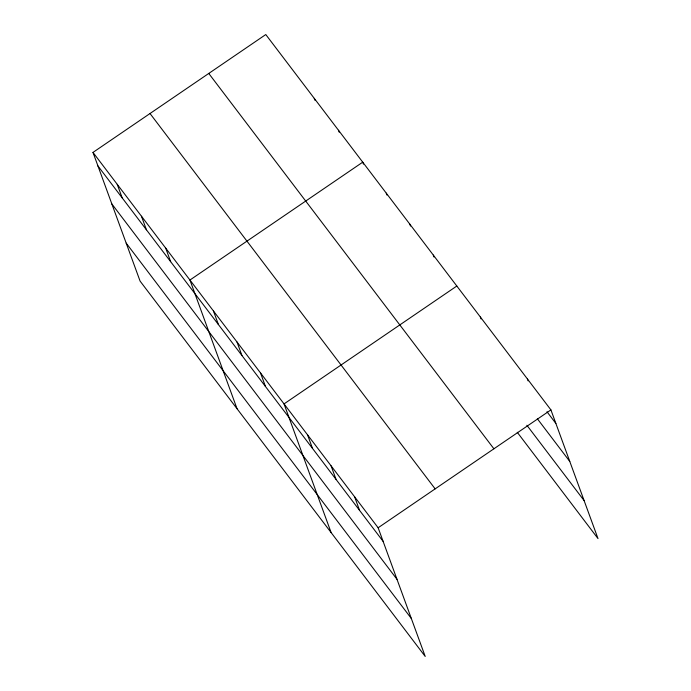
<?xml version="1.0" encoding="UTF-8"?>
<svg xmlns="http://www.w3.org/2000/svg" width="691" height="691" viewBox="0 0 691 691"><rect width="100%" height="100%" fill="white"/><g stroke="black" fill="none" stroke-linecap="round" stroke-linejoin="round"><path stroke-width="1.04" d="M92.991 152.417L378.132 527.769L425.215 656.45L140.083 281.099L92.991 152.417L265.785 34.55L550.917 409.901L598.009 538.583L517.265 432.29M456.82 286.031L284.036 403.907L331.127 532.588M378.132 527.769L550.917 409.901M546.978 411.741L555.884 423.462M537.356 418.763L569.781 461.45M526.888 425.267L584.102 500.586M208.76 73.445L493.901 448.796M150.016 113.523L435.149 488.874M97.949 165.978L383.09 541.329M111.856 203.966L396.997 579.317M126.177 243.111L411.318 618.462M527.397 378.936L528.105 380.871M480.349 317.005L481.057 318.94M433.3 255.065L434.008 257.009M409.772 224.1L410.489 226.035M386.252 193.135L386.96 195.069M363.44 164.104L362.732 162.169L189.939 280.036L237.03 408.718M338.495 130.262L339.203 132.197M314.258 98.355L314.966 100.299M354.604 496.803L359.57 510.364M331.084 465.838L336.042 479.399M307.555 434.872L312.522 448.433M260.507 372.941L265.474 386.494M236.987 341.976L241.945 355.528M213.459 311.01L218.425 324.563M165.702 248.138L170.66 261.69M141.465 216.231L146.423 229.792M117.228 184.324L122.186 197.885"/></g></svg>
